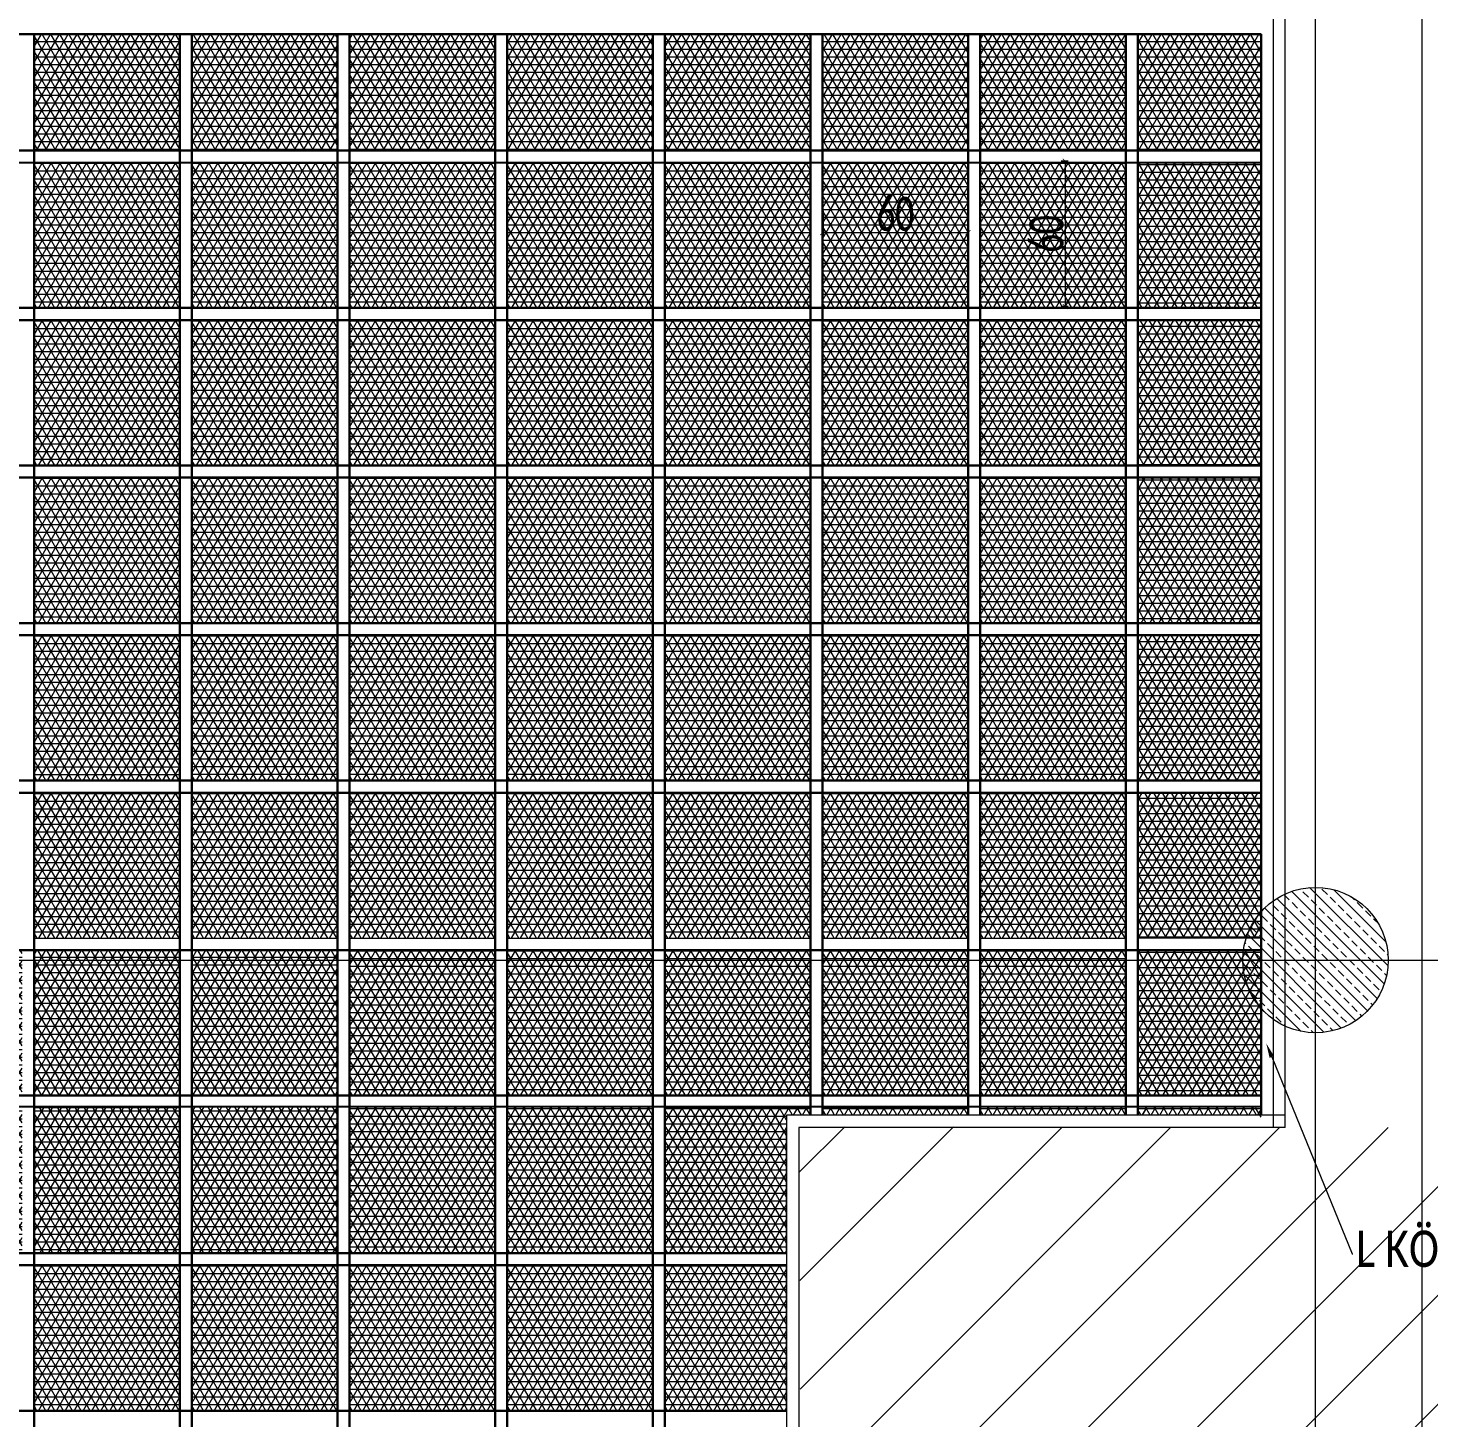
# Model space of a CAD drawing. Header units: millimetres. Extents: x -24 to 530668, y -246875 to -2983.
# Drawn here: x 266342 to 266920, y -110706 to -110132 of the extents above; entities that cross this region are included whole.
import ezdxf
from ezdxf import colors
from ezdxf.entities.mleader import LeaderData, LeaderLine
from ezdxf.enums import TextEntityAlignment as Align
from ezdxf.math import Vec2, Vec3

# ---------------------------------------------------------------- set-up
doc = ezdxf.new("R2010")
doc.units = ezdxf.units.MM
doc.header["$PDMODE"] = 2
doc.layers.get('0').update_dxf_attribs({"lineweight": 20})
for name, color, linetype, lineweight in [('KP', 167, 'Continuous', 30), ('t_tarama', 253, 'Continuous', 5), ('tarama', 137, 'Continuous', 15), ('ölçü', 251, 'Continuous', 5)]:
    doc.layers.add(name, color=color, linetype=linetype, lineweight=lineweight)
doc.layers.add('yazı', color=11, linetype='Continuous')
doc.styles.add('text2', font='calibri.ttf', dxfattribs={"width": 0.8})
doc.styles.add('txt_tur_1', font='arial.ttf', dxfattribs={"height": 1.5})
doc.styles.add('Ölçü50', font='calibri.ttf', dxfattribs={"width": 0.7})
doc.dimstyles.new('olcu10', dxfattribs={"dimtxt": 14, "dimasz": 2, "dimexe": 1.25, "dimexo": 0.625, "dimgap": 0.5, "dimtad": 1, "dimdec": 1, "dimrnd": 0.5, "dimzin": 9, "dimtxsty": 'Ölçü50', "dimblk": 'ARCHTICK', "dimcen": 2, "dimclrd": 256, "dimclre": 256, "dimclrt": 6, "dimazin": 2, "dimtfac": 1, "dimtdec": 1, "dimtix": 1, "dimtmove": 0, "dimatfit": 3, "dimldrblk": 'ARCHTICK', "dimfxl": 1, "dimlwd": -1, "dimarcsym": 0})

# ---------------------------------------------------------------- blocks, each defined once
blk = doc.blocks.new('SKDF')
at = {"layer": 't_tarama'}
h = blk.add_hatch(dxfattribs=at)
h.set_pattern_fill('ANSI33', color=256, angle=90, style=0)
h.set_pattern_definition([(135, (232299.4867, -125028.596), (-4.490128, -4.490128), []), (135, (232299.4867, -125024.106), (-4.490128, -4.490128), [3.175, -1.5875])])
edge = h.paths.add_edge_path()
edge.add_arc((261444.49, -110703.6), 30, 0, 360)
h = blk.add_hatch(dxfattribs=at)
h.set_pattern_fill('ANSI31', color=256, scale=10)
h.set_pattern_definition([(45, (232299.487, -125028.596), (-22.45064, 22.45064), [])])
h.paths.add_polyline_path([(259409.83, -111696.1), (259838.19, -111696.1), (259838.19, -112291.37), (261174.59, -112289.57), (261174.59, -111613.94), (261028.19, -111613.64), (261028.19, -111534.06), (261044.71, -111534.06), (261042.41, -111336.55), (261233.72, -111334.06), (261231.4, -110772.36), (261585.94, -110772.81), (261585.94, -110972.58), (261460.23, -110972.58), (261460.23, -111846.06), (261460.23, -112479.82), (259409.83, -112479.82)])
h = blk.add_hatch(dxfattribs=at)
h.set_pattern_fill('ANSI31', color=256, scale=10)
h.set_pattern_definition([(45, (232299.487, -125028.596), (-22.45064, 22.45064), [])])
h.paths.add_polyline_path([(259409.83, -111696.1), (259838.19, -111696.1), (259838.19, -112291.37), (261174.59, -112289.57), (261174.59, -111613.94), (261028.19, -111613.64), (261028.19, -111534.06), (261044.71, -111534.06), (261042.41, -111336.55), (261233.72, -111334.06), (261231.4, -110772.36), (261585.94, -110772.81), (261585.94, -110972.58), (261460.23, -110972.58), (261460.23, -111846.06), (261460.23, -112479.82), (259409.83, -112479.82)])
for p, q in [((261444.49, -112528.6, -17966.19), (261444.49, -109266.33, -17966.19)), ((261427.02, -110314.53), (261427.02, -110772.61)), ((258928.09, -110703.6, -17966.19), (262195.89, -110703.6, -17966.19))]:
    blk.add_line(p, q, dxfattribs=at)
at = {"layer": 't_tarama', "elevation": -17966.83}
blk.add_lwpolyline([(261488.44, -112508.05), (261488.44, -109865.44)], dxfattribs=at)
at = {"layer": 't_tarama'}
for points in [[(261432.02, -110772.61), (261432.02, -110314.53)], [(261432.02, -110767.61), (261226.24, -110767.61), (261226.24, -111324.66)], [(261432.02, -110772.61), (261231.24, -110772.61), (261231.24, -111329.66)]]:
    blk.add_lwpolyline(points, dxfattribs=at)
blk.add_circle((261444.49, -110703.6), 30, dxfattribs=at)
at = {"layer": 't_tarama', "style": 'txt_tur_1'}
for tag, p in [('19S', (258900.86, -109894.01, -17966.19)), ('20T', (258887.48, -110719.01, -17966.19)), ('21U', (258887.48, -111705.01, -17966.19)), ('22V', (258887.48, -112544.01, -17966.19))]:
    blk.add_attdef(tag, text='', height=30, dxfattribs=at).set_placement(p, align=Align.CENTER)
blk = doc.blocks.new('_ArchTick')
at = {"color": 0, "linetype": 'ByBlock', "const_width": 0.15}
blk.add_lwpolyline([(-0.5, -0.5), (0.5, 0.5)], dxfattribs=at)
blk = doc.blocks.new('*D726')
at = {"layer": 'DEFPOINTS', "color": 0, "transparency": 16777216}
for p in [(266669.73, -110206.93, -0.4), (266729.73, -110208.56, -0.4), (266729.73, -110216.49)]:
    blk.add_point(p, dxfattribs=at)
at = {"layer": 'ölçü', "lineweight": -2, "transparency": 16777216}
for p, q in [((266669.73, -110207.55), (266669.73, -110217.74)), ((266729.73, -110209.18), (266729.73, -110217.74))]:
    blk.add_line(p, q, dxfattribs=at)
at = {"layer": 'ölçü', "transparency": 16777216}
blk.add_line((266669.73, -110216.49), (266729.73, -110216.49), dxfattribs=at)
at = {"layer": 'ölçü', "transparency": 16777216, "xscale": 2, "yscale": 2, "zscale": 2, "rotation": 180}
blk.add_blockref('_ArchTick', (266669.73, -110216.49), dxfattribs=at)
at = {"layer": 'ölçü', "transparency": 16777216, "xscale": 2, "yscale": 2, "zscale": 2}
blk.add_blockref('_ArchTick', (266729.73, -110216.49), dxfattribs=at)
at = {"layer": 'ölçü', "color": 6, "transparency": 16777216, "insert": (266699.73, -110208.82), "char_height": 14, "attachment_point": 5, "style": 'Ölçü50'}
blk.add_mtext('60', dxfattribs=at)
blk = doc.blocks.new('*D727')
at = {"layer": 'DEFPOINTS', "color": 0, "transparency": 16777216}
for p in [(266767.54, -110187.02), (266767.54, -110247.02), (266769.8, -110247.02)]:
    blk.add_point(p, dxfattribs=at)
at = {"layer": 'ölçü', "lineweight": -2, "transparency": 16777216}
for p, q in [((266768.16, -110187.02), (266771.05, -110187.02)), ((266768.16, -110247.02), (266771.05, -110247.02))]:
    blk.add_line(p, q, dxfattribs=at)
at = {"layer": 'ölçü', "transparency": 16777216}
blk.add_line((266769.8, -110187.02), (266769.8, -110247.02), dxfattribs=at)
at = {"layer": 'ölçü', "transparency": 16777216, "xscale": 2, "yscale": 2, "zscale": 2}
for p, rotation in [((266769.8, -110187.02), 90), ((266769.8, -110247.02), 270)]:
    blk.add_blockref('_ArchTick', p, dxfattribs=dict(at, rotation=rotation))
at = {"layer": 'ölçü', "color": 6, "transparency": 16777216, "insert": (266762.13, -110217.02), "char_height": 14, "attachment_point": 5, "rotation": 90, "style": 'Ölçü50'}
blk.add_mtext('60', dxfattribs=at)
blk = doc.blocks.new('TAVANN')
at = {"layer": 'tarama'}
h = blk.add_hatch(dxfattribs=at)
h.set_pattern_fill('NET3', color=256)
h.paths.add_polyline_path([(266459.48, -110391.02), (266399.43, -110391.02), (266399.43, -110343.02), (266459.48, -110343.02)])
h.paths.add_polyline_path([(266589.6, -110391.02), (266529.54, -110391.02), (266529.54, -110343.02), (266589.6, -110343.02)])
h.paths.add_polyline_path([(266654.65, -110391.02), (266594.6, -110391.02), (266594.6, -110343.02), (266654.65, -110343.02)])
h.paths.add_polyline_path([(266784.77, -110391.02), (266724.71, -110391.02), (266724.71, -110343.02), (266784.77, -110343.02)])
h.paths.add_polyline_path([(266524.54, -110391.02), (266464.48, -110391.02), (266464.48, -110343.02), (266524.54, -110343.02)])
h = blk.add_hatch(dxfattribs=at)
h.set_pattern_fill('NET3', color=256)
h.paths.add_polyline_path([(266719.71, -110391.02), (266659.65, -110391.02), (266659.65, -110343.02), (266719.71, -110343.02)])
h = blk.add_hatch(dxfattribs=at)
h.set_pattern_fill('NET3', color=256)
h.paths.add_polyline_path([(266849.83, -110391.02), (266789.77, -110391.02), (266789.77, -110343.02), (266849.83, -110343.02)])
h = blk.add_hatch(dxfattribs=at)
h.set_pattern_fill('NET3', color=256)
h.paths.add_polyline_path([(266905.65, -110391.02), (266854.83, -110391.02), (266854.83, -110343.02), (266905.65, -110343.02)])
h = blk.add_hatch(dxfattribs=at)
h.set_pattern_fill('NET3', color=256)
h.set_pattern_definition([(0, (1495.9415, -390.0294), (0, 3.175), []), (60, (1495.9415, -390.0294), (-2.749630657, 1.5875), []), (120, (1495.9415, -390.0294), (-2.749630657, -1.5875), [])])
h.paths.add_polyline_path([(266459.37, -110456.05), (266399.37, -110456.05), (266399.37, -110396.05), (266459.37, -110396.05)])
h = blk.add_hatch(dxfattribs=at)
h.set_pattern_fill('NET3', color=256)
h.set_pattern_definition([(0, (1561.0557, -390.0227), (0, 3.175), []), (60, (1561.0557, -390.0227), (-2.749630657, 1.5875), []), (120, (1561.0557, -390.0227), (-2.749630657, -1.5875), [])])
h.paths.add_polyline_path([(266524.48, -110456.04), (266464.48, -110456.04), (266464.48, -110396.04), (266524.48, -110396.04)])
h = blk.add_hatch(dxfattribs=at)
h.set_pattern_fill('NET3', color=256)
h.set_pattern_definition([(0, (1626.0557, -390.0227), (0, 3.175), []), (60, (1626.0557, -390.0227), (-2.749630657, 1.5875), []), (120, (1626.0557, -390.0227), (-2.749630657, -1.5875), [])])
h.paths.add_polyline_path([(266589.48, -110456.04), (266529.48, -110456.04), (266529.48, -110396.04), (266589.48, -110396.04)])
h = blk.add_hatch(dxfattribs=at)
h.set_pattern_fill('NET3', color=256)
h.set_pattern_definition([(0, (1691.17, -390.016), (0, 3.175), []), (60, (1691.17, -390.016), (-2.749630657, 1.5875), []), (120, (1691.17, -390.016), (-2.749630657, -1.5875), [])])
h.paths.add_polyline_path([(266654.6, -110456.03), (266594.6, -110456.03), (266594.6, -110396.03), (266654.6, -110396.03)])
h = blk.add_hatch(dxfattribs=at)
h.set_pattern_fill('NET3', color=256)
h.set_pattern_definition([(0, (1756.17, -390.016), (0, 3.175), []), (60, (1756.17, -390.016), (-2.749630657, 1.5875), []), (120, (1756.17, -390.016), (-2.749630657, -1.5875), [])])
h.paths.add_polyline_path([(266719.6, -110456.03), (266659.6, -110456.03), (266659.6, -110396.03), (266719.6, -110396.03)])
h = blk.add_hatch(dxfattribs=at)
h.set_pattern_fill('NET3', color=256)
h.set_pattern_definition([(0, (1821.284, -390.016), (0, 3.175), []), (60, (1821.284, -390.016), (-2.749630657, 1.5875), []), (120, (1821.284, -390.016), (-2.749630657, -1.5875), [])])
h.paths.add_polyline_path([(266784.71, -110456.03), (266724.71, -110456.03), (266724.71, -110396.03), (266784.71, -110396.03)])
h = blk.add_hatch(dxfattribs=at)
h.set_pattern_fill('NET3', color=256)
h.set_pattern_definition([(0, (1886.284, -390.016), (0, 3.175), []), (60, (1886.284, -390.016), (-2.749630657, 1.5875), []), (120, (1886.284, -390.016), (-2.749630657, -1.5875), [])])
h.paths.add_polyline_path([(266849.71, -110456.03), (266789.71, -110456.03), (266789.71, -110396.03), (266849.71, -110396.03)])
h = blk.add_hatch(dxfattribs=at)
h.set_pattern_fill('NET3', color=256)
h.paths.add_polyline_path([(266905.65, -110456.02), (266854.83, -110456.02), (266854.83, -110396.02), (266905.65, -110396.02)])
h = blk.add_hatch(dxfattribs=at)
h.set_pattern_fill('NET3', color=256)
h.set_pattern_definition([(0, (1495.9415, -455), (0, 3.175), []), (60, (1495.9415, -455), (-2.749630657, 1.5875), []), (120, (1495.9415, -455), (-2.749630657, -1.5875), [])])
h.paths.add_polyline_path([(266459.37, -110521.02), (266399.37, -110521.02), (266399.37, -110461.02), (266459.37, -110461.02)])
h = blk.add_hatch(dxfattribs=at)
h.set_pattern_fill('NET3', color=256)
h.set_pattern_definition([(0, (1561.0557, -455), (0, 3.175), []), (60, (1561.0557, -455), (-2.749630657, 1.5875), []), (120, (1561.0557, -455), (-2.749630657, -1.5875), [])])
h.paths.add_polyline_path([(266524.48, -110521.02), (266464.48, -110521.02), (266464.48, -110461.02), (266524.48, -110461.02)])
h = blk.add_hatch(dxfattribs=at)
h.set_pattern_fill('NET3', color=256)
h.set_pattern_definition([(0, (1626.0557, -455), (0, 3.175), []), (60, (1626.0557, -455), (-2.749630657, 1.5875), []), (120, (1626.0557, -455), (-2.749630657, -1.5875), [])])
h.paths.add_polyline_path([(266589.48, -110521.02), (266529.48, -110521.02), (266529.48, -110461.02), (266589.48, -110461.02)])
h = blk.add_hatch(dxfattribs=at)
h.set_pattern_fill('NET3', color=256)
h.set_pattern_definition([(0, (1691.17, -455), (0, 3.175), []), (60, (1691.17, -455), (-2.749630657, 1.5875), []), (120, (1691.17, -455), (-2.749630657, -1.5875), [])])
h.paths.add_polyline_path([(266654.6, -110521.02), (266594.6, -110521.02), (266594.6, -110461.02), (266654.6, -110461.02)])
h = blk.add_hatch(dxfattribs=at)
h.set_pattern_fill('NET3', color=256)
h.set_pattern_definition([(0, (1756.17, -455), (0, 3.175), []), (60, (1756.17, -455), (-2.749630657, 1.5875), []), (120, (1756.17, -455), (-2.749630657, -1.5875), [])])
h.paths.add_polyline_path([(266719.6, -110521.02), (266659.6, -110521.02), (266659.6, -110461.02), (266719.6, -110461.02)])
h = blk.add_hatch(dxfattribs=at)
h.set_pattern_fill('NET3', color=256)
h.set_pattern_definition([(0, (1821.284, -455), (0, 3.175), []), (60, (1821.284, -455), (-2.749630657, 1.5875), []), (120, (1821.284, -455), (-2.749630657, -1.5875), [])])
h.paths.add_polyline_path([(266784.71, -110521.02), (266724.71, -110521.02), (266724.71, -110461.02), (266784.71, -110461.02)])
h = blk.add_hatch(dxfattribs=at)
h.set_pattern_fill('NET3', color=256)
h.set_pattern_definition([(0, (1886.284, -455), (0, 3.175), []), (60, (1886.284, -455), (-2.749630657, 1.5875), []), (120, (1886.284, -455), (-2.749630657, -1.5875), [])])
h.paths.add_polyline_path([(266849.71, -110521.02), (266789.71, -110521.02), (266789.71, -110461.02), (266849.71, -110461.02)])
h = blk.add_hatch(dxfattribs=at)
h.set_pattern_fill('NET3', color=256)
h.paths.add_polyline_path([(266905.65, -110651.02), (266854.83, -110651.02), (266854.83, -110591.02), (266905.65, -110591.02)])
h.paths.add_polyline_path([(266905.65, -110521.02), (266854.83, -110521.02), (266854.83, -110461.02), (266905.65, -110461.02)])
h = blk.add_hatch(dxfattribs=at)
h.set_pattern_fill('NET3', color=256)
h.set_pattern_definition([(0, (1495.9415, -520), (0, 3.175), []), (60, (1495.9415, -520), (-2.749630657, 1.5875), []), (120, (1495.9415, -520), (-2.749630657, -1.5875), [])])
h.paths.add_polyline_path([(266459.37, -110586.02), (266399.37, -110586.02), (266399.37, -110526.02), (266459.37, -110526.02)])
h = blk.add_hatch(dxfattribs=at)
h.set_pattern_fill('NET3', color=256)
h.set_pattern_definition([(0, (1561.0557, -520), (0, 3.175), []), (60, (1561.0557, -520), (-2.749630657, 1.5875), []), (120, (1561.0557, -520), (-2.749630657, -1.5875), [])])
h.paths.add_polyline_path([(266524.48, -110586.02), (266464.48, -110586.02), (266464.48, -110526.02), (266524.48, -110526.02)])
h = blk.add_hatch(dxfattribs=at)
h.set_pattern_fill('NET3', color=256)
h.set_pattern_definition([(0, (1626.0557, -520), (0, 3.175), []), (60, (1626.0557, -520), (-2.749630657, 1.5875), []), (120, (1626.0557, -520), (-2.749630657, -1.5875), [])])
h.paths.add_polyline_path([(266589.48, -110586.02), (266529.48, -110586.02), (266529.48, -110526.02), (266589.48, -110526.02)])
h = blk.add_hatch(dxfattribs=at)
h.set_pattern_fill('NET3', color=256)
h.set_pattern_definition([(0, (1691.17, -520), (0, 3.175), []), (60, (1691.17, -520), (-2.749630657, 1.5875), []), (120, (1691.17, -520), (-2.749630657, -1.5875), [])])
h.paths.add_polyline_path([(266654.6, -110586.02), (266594.6, -110586.02), (266594.6, -110526.02), (266654.6, -110526.02)])
h = blk.add_hatch(dxfattribs=at)
h.set_pattern_fill('NET3', color=256)
h.set_pattern_definition([(0, (1756.17, -520), (0, 3.175), []), (60, (1756.17, -520), (-2.749630657, 1.5875), []), (120, (1756.17, -520), (-2.749630657, -1.5875), [])])
h.paths.add_polyline_path([(266719.6, -110586.02), (266659.6, -110586.02), (266659.6, -110526.02), (266719.6, -110526.02)])
h = blk.add_hatch(dxfattribs=at)
h.set_pattern_fill('NET3', color=256)
h.set_pattern_definition([(0, (1821.284, -520), (0, 3.175), []), (60, (1821.284, -520), (-2.749630657, 1.5875), []), (120, (1821.284, -520), (-2.749630657, -1.5875), [])])
h.paths.add_polyline_path([(266784.71, -110586.02), (266724.71, -110586.02), (266724.71, -110526.02), (266784.71, -110526.02)])
h = blk.add_hatch(dxfattribs=at)
h.set_pattern_fill('NET3', color=256)
h.set_pattern_definition([(0, (1886.284, -520), (0, 3.175), []), (60, (1886.284, -520), (-2.749630657, 1.5875), []), (120, (1886.284, -520), (-2.749630657, -1.5875), [])])
h.paths.add_polyline_path([(266849.71, -110586.02), (266789.71, -110586.02), (266789.71, -110526.02), (266849.71, -110526.02)])
h = blk.add_hatch(dxfattribs=at)
h.set_pattern_fill('NET3', color=256)
h.paths.add_polyline_path([(266905.65, -110586.02), (266854.83, -110586.02), (266854.83, -110526.02), (266905.65, -110526.02)])
h = blk.add_hatch(dxfattribs=at)
h.set_pattern_fill('NET3', color=256)
h.set_pattern_definition([(0, (1495.9415, -585.0173), (0, 3.175), []), (60, (1495.9415, -585.0173), (-2.749630657, 1.5875), []), (120, (1495.9415, -585.0173), (-2.749630657, -1.5875), [])])
h.paths.add_polyline_path([(266459.37, -110651.04), (266399.37, -110651.04), (266399.37, -110591.04), (266459.37, -110591.04)])
h = blk.add_hatch(dxfattribs=at)
h.set_pattern_fill('NET3', color=256)
h.set_pattern_definition([(0, (1561.0557, -585), (0, 3.175), []), (60, (1561.0557, -585), (-2.749630657, 1.5875), []), (120, (1561.0557, -585), (-2.749630657, -1.5875), [])])
h.paths.add_polyline_path([(266524.48, -110651.02), (266464.48, -110651.02), (266464.48, -110591.02), (266524.48, -110591.02)])
h = blk.add_hatch(dxfattribs=at)
h.set_pattern_fill('NET3', color=256)
h.set_pattern_definition([(0, (1626.0557, -585), (0, 3.175), []), (60, (1626.0557, -585), (-2.749630657, 1.5875), []), (120, (1626.0557, -585), (-2.749630657, -1.5875), [])])
h.paths.add_polyline_path([(266589.48, -110651.02), (266529.48, -110651.02), (266529.48, -110591.02), (266589.48, -110591.02)])
h = blk.add_hatch(dxfattribs=at)
h.set_pattern_fill('NET3', color=256)
h.set_pattern_definition([(0, (1691.17, -585), (0, 3.175), []), (60, (1691.17, -585), (-2.749630657, 1.5875), []), (120, (1691.17, -585), (-2.749630657, -1.5875), [])])
h.paths.add_polyline_path([(266654.6, -110651.02), (266594.6, -110651.02), (266594.6, -110591.02), (266654.6, -110591.02)])
h = blk.add_hatch(dxfattribs=at)
h.set_pattern_fill('NET3', color=256)
h.set_pattern_definition([(0, (1756.17, -585), (0, 3.175), []), (60, (1756.17, -585), (-2.749630657, 1.5875), []), (120, (1756.17, -585), (-2.749630657, -1.5875), [])])
h.paths.add_polyline_path([(266719.6, -110651.02), (266659.6, -110651.02), (266659.6, -110591.02), (266719.6, -110591.02)])
h = blk.add_hatch(dxfattribs=at)
h.set_pattern_fill('NET3', color=256)
h.set_pattern_definition([(0, (1821.284, -585), (0, 3.175), []), (60, (1821.284, -585), (-2.749630657, 1.5875), []), (120, (1821.284, -585), (-2.749630657, -1.5875), [])])
h.paths.add_polyline_path([(266784.71, -110651.02), (266724.71, -110651.02), (266724.71, -110591.02), (266784.71, -110591.02)])
h = blk.add_hatch(dxfattribs=at)
h.set_pattern_fill('NET3', color=256)
h.set_pattern_definition([(0, (1886.284, -585), (0, 3.175), []), (60, (1886.284, -585), (-2.749630657, 1.5875), []), (120, (1886.284, -585), (-2.749630657, -1.5875), [])])
h.paths.add_polyline_path([(266849.71, -110651.02), (266789.71, -110651.02), (266789.71, -110591.02), (266849.71, -110591.02)])
h = blk.add_hatch(dxfattribs=at)
h.set_pattern_fill('NET3', color=256)
h.set_pattern_definition([(0, (1495.9986, -650), (0, 3.175), []), (60, (1495.9986, -650), (-2.749630657, 1.5875), []), (120, (1495.9986, -650), (-2.749630657, -1.5875), [])])
h.paths.add_polyline_path([(266459.43, -110716.02), (266399.43, -110716.02), (266399.43, -110656.02), (266459.43, -110656.02)])
h = blk.add_hatch(dxfattribs=at)
h.set_pattern_fill('NET3', color=256)
h.set_pattern_definition([(0, (1560.9986, -650), (0, 3.175), []), (60, (1560.9986, -650), (-2.749630657, 1.5875), []), (120, (1560.9986, -650), (-2.749630657, -1.5875), [])])
h.paths.add_polyline_path([(266524.43, -110716.02), (266464.43, -110716.02), (266464.43, -110656.02), (266524.43, -110656.02)])
h = blk.add_hatch(dxfattribs=at)
h.set_pattern_fill('NET3', color=256)
h.set_pattern_definition([(0, (1626.1128, -650), (0, 3.175), []), (60, (1626.1128, -650), (-2.749630657, 1.5875), []), (120, (1626.1128, -650), (-2.749630657, -1.5875), [])])
h.paths.add_polyline_path([(266589.54, -110716.02), (266529.54, -110716.02), (266529.54, -110656.02), (266589.54, -110656.02)])
h = blk.add_hatch(dxfattribs=at)
h.set_pattern_fill('NET3', color=256)
h.set_pattern_definition([(0, (1691.1128, -650), (0, 3.175), []), (60, (1691.1128, -650), (-2.749630657, 1.5875), []), (120, (1691.1128, -650), (-2.749630657, -1.5875), [])])
h.paths.add_polyline_path([(266654.54, -110716.02), (266594.54, -110716.02), (266594.54, -110656.02), (266654.54, -110656.02)])
h = blk.add_hatch(dxfattribs=at)
h.set_pattern_fill('NET3', color=256)
h.set_pattern_definition([(0, (1756.227, -650), (0, 3.175), []), (60, (1756.227, -650), (-2.749630657, 1.5875), []), (120, (1756.227, -650), (-2.749630657, -1.5875), [])])
h.paths.add_polyline_path([(266719.65, -110716.02), (266659.65, -110716.02), (266659.65, -110656.02), (266719.65, -110656.02)])
h = blk.add_hatch(dxfattribs=at)
h.set_pattern_fill('NET3', color=256)
h.set_pattern_definition([(0, (1821.227, -650), (0, 3.175), []), (60, (1821.227, -650), (-2.749630657, 1.5875), []), (120, (1821.227, -650), (-2.749630657, -1.5875), [])])
h.paths.add_polyline_path([(266784.65, -110716.02), (266724.65, -110716.02), (266724.65, -110656.02), (266784.65, -110656.02)])
h = blk.add_hatch(dxfattribs=at)
h.set_pattern_fill('NET3', color=256)
h.set_pattern_definition([(0, (1886.3412, -650), (0, 3.175), []), (60, (1886.3412, -650), (-2.749630657, 1.5875), []), (120, (1886.3412, -650), (-2.749630657, -1.5875), [])])
h.paths.add_polyline_path([(266849.77, -110716.02), (266789.77, -110716.02), (266789.77, -110656.02), (266849.77, -110656.02)])
h = blk.add_hatch(dxfattribs=at)
h.set_pattern_fill('NET3', color=256)
h.paths.add_polyline_path([(266524.54, -110721.02), (266464.54, -110721.02), (266464.54, -110781.02), (266524.54, -110781.02)])
h.paths.add_polyline_path([(266459.48, -110721.02), (266399.48, -110721.02), (266399.48, -110781.02), (266459.48, -110781.02)])
h.paths.add_polyline_path([(266394.43, -110721.02), (266334.43, -110721.02), (266334.43, -110781.02), (266394.43, -110781.02)])
h.paths.add_polyline_path([(266394.43, -110786.02), (266334.43, -110786.02), (266334.43, -110846.02), (266394.43, -110846.02)])
h.paths.add_polyline_path([(266459.48, -110786.02), (266399.48, -110786.02), (266399.48, -110846.02), (266459.48, -110846.02)])
h.paths.add_polyline_path([(266524.54, -110785.61), (266464.54, -110785.61), (266464.54, -110846.02), (266524.54, -110846.02)])
h = blk.add_hatch(dxfattribs=at)
h.set_pattern_fill('NET3', color=256)
h.set_pattern_definition([(0, (1626.17, -715), (0, 3.175), []), (60, (1626.17, -715), (-2.749630657, 1.5875), []), (120, (1626.17, -715), (-2.749630657, -1.5875), [])])
h.paths.add_polyline_path([(266589.6, -110781.02), (266529.6, -110781.02), (266529.6, -110721.02), (266589.6, -110721.02)])
h = blk.add_hatch(dxfattribs=at)
h.set_pattern_fill('NET3', color=256)
h.set_pattern_definition([(0, (1691.17, -715), (0, 3.175), []), (60, (1691.17, -715), (-2.749630657, 1.5875), []), (120, (1691.17, -715), (-2.749630657, -1.5875), [])])
h.paths.add_polyline_path([(266654.6, -110781.02), (266594.6, -110781.02), (266594.6, -110721.02), (266654.6, -110721.02)])
h = blk.add_hatch(dxfattribs=at)
h.set_pattern_fill('NET3', color=256)
h.set_pattern_definition([(0, (1756.284, -715), (0, 3.175), []), (60, (1756.284, -715), (-2.749630657, 1.5875), []), (120, (1756.284, -715), (-2.749630657, -1.5875), [])])
h.paths.add_polyline_path([(266719.71, -110781.02), (266659.71, -110781.02), (266659.71, -110721.02), (266719.71, -110721.02)])
h = blk.add_hatch(dxfattribs=at)
h.set_pattern_fill('NET3', color=256)
h.set_pattern_definition([(0, (1821.284, -715), (0, 3.175), []), (60, (1821.284, -715), (-2.749630657, 1.5875), []), (120, (1821.284, -715), (-2.749630657, -1.5875), [])])
h.paths.add_polyline_path([(266784.71, -110781.02), (266724.71, -110781.02), (266724.71, -110721.02), (266784.71, -110721.02)])
h = blk.add_hatch(dxfattribs=at)
h.set_pattern_fill('NET3', color=256)
h.set_pattern_definition([(0, (1886.3983, -715), (0, 3.175), []), (60, (1886.3983, -715), (-2.749630657, 1.5875), []), (120, (1886.3983, -715), (-2.749630657, -1.5875), [])])
h.paths.add_polyline_path([(266849.83, -110781.02), (266789.83, -110781.02), (266789.83, -110721.02), (266849.83, -110721.02)])
h = blk.add_hatch(dxfattribs=at)
h.set_pattern_fill('NET3', color=256)
h.set_pattern_definition([(0, (1626.1128, -780), (0, 3.175), []), (60, (1626.1128, -780), (-2.749630657, 1.5875), []), (120, (1626.1128, -780), (-2.749630657, -1.5875), [])])
h.paths.add_polyline_path([(266589.54, -110846.02), (266529.54, -110846.02), (266529.6, -110785.6), (266589.6, -110785.6)])
h = blk.add_hatch(dxfattribs=at)
h.set_pattern_fill('NET3', color=256)
h.set_pattern_definition([(0, (1691.1128, -780), (0, 3.175), []), (60, (1691.1128, -780), (-2.749630657, 1.5875), []), (120, (1691.1128, -780), (-2.749630657, -1.5875), [])])
h.paths.add_polyline_path([(266654.54, -110846.02), (266594.54, -110846.02), (266594.6, -110785.58), (266654.6, -110785.58)])
h = blk.add_hatch(dxfattribs=at)
h.set_pattern_fill('NET3', color=256)
h.set_pattern_definition([(0, (1756.284, -780), (0, 3.175), []), (60, (1756.284, -780), (-2.749630657, 1.5875), []), (120, (1756.284, -780), (-2.749630657, -1.5875), [])])
h.paths.add_polyline_path([(266709.88, -110846.02), (266659.71, -110846.02), (266659.71, -110785.57), (266709.88, -110785.57), (266719.71, -110786.02), (266719.71, -110789.1), (266709.88, -110789.1)])
h = blk.add_hatch(dxfattribs=at)
h.set_pattern_fill('NET3', color=256)
h.set_pattern_definition([(0, (1821.284, -780), (0, 3.175), []), (60, (1821.284, -780), (-2.749630657, 1.5875), []), (120, (1821.284, -780), (-2.749630657, -1.5875), [])])
h.paths.add_polyline_path([(266784.71, -110789.1), (266724.71, -110789.1), (266724.71, -110785.56), (266784.71, -110785.56)])
h = blk.add_hatch(dxfattribs=at)
h.set_pattern_fill('NET3', color=256)
h.set_pattern_definition([(0, (1886.284, -780.032), (0, 3.175), []), (60, (1886.284, -780.032), (-2.749630657, 1.5875), []), (120, (1886.284, -780.032), (-2.749630657, -1.5875), [])])
h.paths.add_polyline_path([(266849.71, -110789.13), (266789.71, -110789.13), (266789.8, -110785.54), (266849.8, -110785.54)])
h = blk.add_hatch(dxfattribs=at)
h.set_pattern_fill('NET3', color=256)
h.set_pattern_definition([(0, (1951.4082, -780), (0, 3.175), []), (60, (1951.4082, -780), (-2.749630657, 1.5875), []), (120, (1951.4082, -780), (-2.749630657, -1.5875), [])])
h.paths.add_polyline_path([(266905.65, -110789.1), (266854.84, -110789.1), (266854.84, -110785.53), (266905.65, -110785.53)])
h = blk.add_hatch(dxfattribs=at)
h.set_pattern_fill('NET3', color=256)
h.set_pattern_definition([(0, (1495.9415, -845), (0, 3.175), []), (60, (1495.9415, -845), (-2.749630657, 1.5875), []), (120, (1495.9415, -845), (-2.749630657, -1.5875), [])])
h.paths.add_polyline_path([(266459.37, -110911.02), (266399.37, -110911.02), (266399.37, -110851.02), (266459.37, -110851.02)])
h = blk.add_hatch(dxfattribs=at)
h.set_pattern_fill('NET3', color=256)
h.set_pattern_definition([(0, (1561.0557, -845), (0, 3.175), []), (60, (1561.0557, -845), (-2.749630657, 1.5875), []), (120, (1561.0557, -845), (-2.749630657, -1.5875), [])])
h.paths.add_polyline_path([(266524.48, -110911.02), (266464.48, -110911.02), (266464.48, -110851.02), (266524.48, -110851.02)])
h = blk.add_hatch(dxfattribs=at)
h.set_pattern_fill('NET3', color=256)
h.set_pattern_definition([(0, (1626.0557, -845), (0, 3.175), []), (60, (1626.0557, -845), (-2.749630657, 1.5875), []), (120, (1626.0557, -845), (-2.749630657, -1.5875), [])])
h.paths.add_polyline_path([(266589.48, -110911.02), (266529.48, -110911.02), (266529.48, -110851.02), (266589.48, -110851.02)])
h = blk.add_hatch(dxfattribs=at)
h.set_pattern_fill('NET3', color=256)
h.set_pattern_definition([(0, (1691.17, -845), (0, 3.175), []), (60, (1691.17, -845), (-2.749630657, 1.5875), []), (120, (1691.17, -845), (-2.749630657, -1.5875), [])])
h.paths.add_polyline_path([(266654.6, -110911.02), (266594.6, -110911.02), (266594.6, -110851.02), (266654.6, -110851.02)])
h = blk.add_hatch(dxfattribs=at)
h.set_pattern_fill('NET3', color=256)
h.set_pattern_definition([(0, (1756.17, -845), (0, 3.175), []), (60, (1756.17, -845), (-2.749630657, 1.5875), []), (120, (1756.17, -845), (-2.749630657, -1.5875), [])])
h.paths.add_polyline_path([(266709.88, -110911.02), (266659.6, -110911.02), (266659.6, -110851.02), (266709.88, -110851.02)])
at = {"layer": 'KP', "color": 108}
for p, q in [((266905.65, -110343.02), (266363.62, -110343.02)), ((266905.65, -110789.1), (266905.65, -110343.02, 0)), ((266704.88, -110781.02, 0), (266905.65, -110781.02, 0))]:
    blk.add_line(p, q, dxfattribs=at)
at = {"layer": 'KP', "color": 108, "elevation": 0}
for points in [[(266399.43, -110343.02), (266399.42, -111550.55)], [(266399.43, -110343.02), (266399.43, -111431.02)], [(266399.43, -110343.02), (266399.43, -111431.02)], [(266399.43, -110343.02), (266399.43, -111431.02)], [(266399.43, -110343.02), (266399.43, -111431.02)], [(266399.43, -110343.02), (266399.43, -111431.02)], [(266459.48, -110343.02), (266459.48, -111431.02)], [(266459.48, -110343.02), (266459.48, -111431.02)], [(266459.48, -110343.02), (266459.48, -111431.02)], [(266459.48, -110343.02), (266459.48, -111431.02)], [(266459.48, -110343.02), (266459.48, -111431.02)], [(266459.48, -110343.02), (266459.48, -111431.02)], [(266459.48, -110343.02), (266459.48, -111431.02)], [(266459.48, -110343.02), (266459.48, -111550.55)], [(266464.48, -110343.02), (266464.48, -111431.02)], [(266464.48, -110343.02), (266464.48, -111431.02)], [(266464.48, -110343.02), (266464.48, -111431.02)], [(266464.48, -110343.02), (266464.48, -111431.02)], [(266464.48, -110343.02), (266464.48, -111431.02)], [(266464.48, -110343.02), (266464.48, -111431.02)], [(266464.48, -110343.02), (266464.48, -111431.02)], [(266464.48, -110343.02), (266464.48, -111550.55)], [(266524.54, -110343.02), (266524.54, -111306.02)], [(266524.54, -110343.02), (266524.54, -111306.02)], [(266524.54, -110343.02), (266524.54, -111306.02)], [(266524.54, -110343.02), (266524.54, -111306.02)], [(266524.54, -110343.02), (266524.54, -111306.02)], [(266524.54, -110343.02), (266524.54, -111306.02)], [(266524.54, -110343.02), (266524.54, -111346.15)], [(266529.54, -110343.02), (266529.54, -111306.02)], [(266529.54, -110343.02), (266529.54, -111306.02)], [(266529.54, -110343.02), (266529.54, -111306.02)], [(266529.54, -110343.02), (266529.54, -111306.02)], [(266529.54, -110343.02), (266529.54, -111306.02)], [(266529.54, -110343.02), (266529.54, -111306.02)], [(266529.54, -110343.02), (266529.54, -111346.15)], [(266589.6, -110343.02), (266589.6, -111261.02)], [(266589.6, -110343.02), (266589.6, -111261.02)], [(266589.6, -110343.02), (266589.6, -111261.02)], [(266589.6, -110343.02), (266589.6, -111261.02)], [(266589.6, -110343.02), (266589.6, -111261.02)], [(266589.6, -110343.02), (266589.6, -111261.02)], [(266589.6, -110343.02), (266589.6, -111346.15)], [(266594.6, -110343.02), (266594.6, -111261.02)], [(266594.6, -110343.02), (266594.6, -111261.02)], [(266594.6, -110343.02), (266594.6, -111261.02)], [(266594.6, -110343.02), (266594.6, -111261.02)], [(266594.6, -110343.02), (266594.6, -111261.02)], [(266594.6, -110343.02), (266594.6, -111346.15)], [(266654.65, -110343.02), (266654.65, -111261.02)], [(266654.65, -110343.02), (266654.65, -111261.02)], [(266654.65, -110343.02), (266654.65, -111261.02)], [(266654.65, -110343.02), (266654.65, -111261.02)], [(266654.65, -110343.02), (266654.65, -111261.02)], [(266654.65, -110343.02), (266654.65, -111261.02)], [(266654.65, -110343.02), (266654.65, -111346.15)], [(266659.65, -110343.02), (266659.65, -111261.02)], [(266659.65, -110343.02), (266659.65, -111261.02)], [(266659.65, -110343.02), (266659.65, -111261.02)], [(266659.65, -110343.02), (266659.65, -111261.02)], [(266659.65, -110343.02), (266659.65, -111261.02)], [(266659.65, -110343.02), (266659.65, -111261.02)], [(266659.65, -110343.02), (266659.65, -111346.15)], [(266719.71, -110343.02), (266719.71, -110789.1)], [(266719.71, -110343.02), (266719.71, -110789.1)], [(266719.71, -110343.02), (266719.71, -110789.1)], [(266719.71, -110343.02), (266719.71, -110789.1)], [(266719.71, -110343.02), (266719.71, -110789.1)], [(266719.71, -110343.02), (266719.71, -110789.1)], [(266719.71, -110343.02), (266719.71, -110789.1)], [(266724.71, -110343.02), (266724.71, -110789.1)], [(266724.71, -110343.02), (266724.71, -110789.1)], [(266724.71, -110343.02), (266724.71, -110789.1)], [(266724.71, -110343.02), (266724.71, -110789.1)], [(266724.71, -110343.02), (266724.71, -110789.1)], [(266724.71, -110343.02), (266724.71, -110789.1)], [(266724.71, -110343.02), (266724.71, -110789.1)], [(266784.77, -110343.02), (266784.77, -110789.1)], [(266784.77, -110343.02), (266784.77, -110789.1)], [(266784.77, -110343.02), (266784.77, -110789.1)], [(266784.77, -110343.02), (266784.77, -110789.1)], [(266784.77, -110343.02), (266784.77, -110789.1)], [(266784.77, -110343.02), (266784.77, -110789.1)], [(266784.77, -110343.02), (266784.77, -110789.1)], [(266789.77, -110343.02), (266789.77, -110789.1)], [(266789.77, -110343.02), (266789.77, -110789.1)], [(266789.77, -110343.02), (266789.77, -110789.1)], [(266789.77, -110343.02), (266789.77, -110789.1)], [(266789.77, -110343.02), (266789.77, -110789.1)], [(266789.77, -110343.02), (266789.77, -110789.1)], [(266789.77, -110343.02), (266789.77, -110789.1)], [(266849.83, -110343.02), (266849.83, -110789.1)], [(266849.83, -110343.02), (266849.83, -110789.1)], [(266854.83, -110343.02), (266854.83, -110789.1)], [(266854.83, -110343.02), (266854.83, -110789.1)], [(265135.62, -110785.9), (266905.65, -110785.52)]]:
    blk.add_lwpolyline(points, dxfattribs=at)
at = {"layer": 'KP', "color": 108}
for points in [[(264845.29, -110391.02), (266905.65, -110391.02)], [(264845.29, -110391.02), (266905.65, -110391.02)], [(264839.66, -110396.12), (266905.65, -110396.02)], [(264840.83, -110456.02), (266905.65, -110456.02)], [(264846.78, -110461.02), (266905.65, -110461.02)], [(264848.06, -110521.02), (266905.65, -110521.02)], [(264848.06, -110521.02), (266905.65, -110521.02)], [(264848.16, -110526.02), (266905.65, -110526.02)], [(264844.44, -110586.02), (266905.65, -110586.02)], [(264844.54, -110591.02), (266905.65, -110591.02)], [(264850.82, -110651.02), (266905.65, -110651.02)], [(264850.82, -110651.02), (266905.65, -110651.02)], [(264850.93, -110656.02), (266905.65, -110656.02)], [(265135.62, -110721.02), (266905.65, -110721.02)], [(265135.62, -110781.02), (266905.65, -110781.02)], [(265135.62, -110781.02), (266905.65, -110781.02)], [(265135.62, -110846.02), (266709.88, -110846.02)], [(265135.62, -110851.02), (266709.88, -110851.02)], [(265135.62, -110911.02), (266709.88, -110911.02)], [(265135.62, -110911.02), (266709.88, -110911.02)]]:
    blk.add_lwpolyline(points, dxfattribs=at)
at = {"layer": 'tarama'}
for p, q in [((266854.83, -110659.13), (266856.62, -110656.02)), ((266854.83, -110665.48), (266860.29, -110656.02)), ((266854.83, -110671.83), (266863.96, -110656.02)), ((266854.83, -110678.18), (266867.62, -110656.02)), ((266854.83, -110684.53), (266871.29, -110656.02)), ((266854.83, -110690.88), (266874.96, -110656.02)), ((266854.83, -110697.23), (266878.62, -110656.02)), ((266854.83, -110703.58), (266882.29, -110656.02)), ((266854.83, -110709.93), (266885.95, -110656.02)), ((266854.98, -110716.02), (266889.62, -110656.02)), ((266892.33, -110716.02), (266857.68, -110656.02)), ((266858.65, -110716.02), (266893.29, -110656.02)), ((266895.99, -110716.02), (266861.35, -110656.02)), ((266862.31, -110716.02), (266896.95, -110656.02)), ((266899.66, -110716.02), (266865.02, -110656.02)), ((266865.98, -110716.02), (266900.62, -110656.02)), ((266903.32, -110716.02), (266868.68, -110656.02)), ((266869.64, -110716.02), (266904.28, -110656.02)), ((266905.65, -110713.7), (266872.35, -110656.02)), ((266905.65, -110707.35), (266876.02, -110656.02)), ((266905.65, -110701), (266879.68, -110656.02)), ((266905.65, -110694.65), (266883.35, -110656.02)), ((266905.65, -110688.3), (266887.01, -110656.02)), ((266905.65, -110681.95), (266890.68, -110656.02)), ((266905.65, -110675.6), (266894.35, -110656.02)), ((266905.65, -110669.25), (266898.01, -110656.02)), ((266905.65, -110662.9), (266901.68, -110656.02)), ((266905.65, -110656.55), (266905.34, -110656.02)), ((266888.66, -110716.02), (266854.83, -110657.42)), ((266854.83, -110658.27), (266905.65, -110658.27)), ((266854.83, -110661.45), (266905.65, -110661.45)), ((266873.31, -110716.02), (266905.65, -110660)), ((266884.99, -110716.02), (266854.83, -110663.77)), ((266854.83, -110664.62), (266905.65, -110664.62)), ((266854.83, -110667.8), (266905.65, -110667.8)), ((266876.98, -110716.02), (266905.65, -110666.35)), ((266881.33, -110716.02), (266854.83, -110670.12)), ((266854.83, -110670.98), (266905.65, -110670.98)), ((266854.83, -110674.15), (266905.65, -110674.15)), ((266880.64, -110716.02), (266905.65, -110672.7)), ((266877.66, -110716.02), (266854.83, -110676.47)), ((266854.83, -110677.32), (266905.65, -110677.32)), ((266884.31, -110716.02), (266905.65, -110679.05)), ((266854.83, -110680.5), (266905.65, -110680.5)), ((266873.99, -110716.02), (266854.83, -110682.82)), ((266854.83, -110683.68), (266905.65, -110683.68)), ((266887.97, -110716.02), (266905.65, -110685.4)), ((266854.83, -110686.85), (266905.65, -110686.85)), ((266870.33, -110716.02), (266854.83, -110689.17)), ((266854.83, -110690.02), (266905.65, -110690.02)), ((266891.64, -110716.02), (266905.65, -110691.75)), ((266854.83, -110693.2), (266905.65, -110693.2)), ((266866.66, -110716.02), (266854.83, -110695.52)), ((266854.83, -110696.38), (266905.65, -110696.38)), ((266854.83, -110699.55), (266905.65, -110699.55)), ((266863, -110716.02), (266854.83, -110701.87)), ((266854.83, -110702.73), (266905.65, -110702.73)), ((266895.31, -110716.02), (266905.65, -110698.1)), ((266854.83, -110705.9), (266905.65, -110705.9)), ((266859.33, -110716.02), (266854.83, -110708.22)), ((266854.83, -110709.07), (266905.65, -110709.07)), ((266898.97, -110716.02), (266905.65, -110704.45)), ((266854.83, -110712.25), (266905.65, -110712.25)), ((266855.66, -110716.02), (266854.83, -110714.57)), ((266902.64, -110716.02), (266905.65, -110710.8)), ((266854.83, -110715.43), (266905.65, -110715.43)), ((266854.83, -110722.63), (266855.76, -110721.02)), ((266854.83, -110728.98), (266859.42, -110721.02)), ((266854.83, -110735.33), (266863.09, -110721.02)), ((266854.83, -110741.68), (266866.76, -110721.02)), ((266854.83, -110748.03), (266870.42, -110721.02)), ((266854.83, -110754.38), (266874.09, -110721.02)), ((266854.83, -110760.73), (266877.76, -110721.02)), ((266854.83, -110767.08), (266881.42, -110721.02)), ((266854.83, -110773.43), (266885.09, -110721.02)), ((266854.83, -110779.78), (266888.75, -110721.02)), ((266854.83, -110721.77), (266905.65, -110721.77)), ((266854.83, -110724.95), (266905.65, -110724.95)), ((266889.53, -110781.02), (266854.88, -110721.02)), ((266857.78, -110781.02), (266892.42, -110721.02)), ((266893.19, -110781.02), (266858.55, -110721.02)), ((266861.45, -110781.02), (266896.09, -110721.02)), ((266896.86, -110781.02), (266862.22, -110721.02)), ((266865.11, -110781.02), (266899.75, -110721.02)), ((266900.52, -110781.02), (266865.88, -110721.02)), ((266868.78, -110781.02), (266903.42, -110721.02)), ((266904.19, -110781.02), (266869.55, -110721.02)), ((266872.44, -110781.02), (266905.65, -110723.5)), ((266905.65, -110777.2), (266873.22, -110721.02)), ((266905.65, -110770.85), (266876.88, -110721.02)), ((266905.65, -110764.5), (266880.55, -110721.02)), ((266905.65, -110758.15), (266884.21, -110721.02)), ((266905.65, -110751.8), (266887.88, -110721.02)), ((266905.65, -110745.45), (266891.55, -110721.02)), ((266905.65, -110739.1), (266895.21, -110721.02)), ((266905.65, -110732.75), (266898.88, -110721.02)), ((266905.65, -110726.4), (266902.54, -110721.02)), ((266885.86, -110781.02), (266854.83, -110727.27)), ((266854.83, -110728.12), (266905.65, -110728.12)), ((266854.83, -110731.3), (266905.65, -110731.3)), ((266876.11, -110781.02), (266905.65, -110729.85)), ((266882.19, -110781.02), (266854.83, -110733.62)), ((266854.83, -110734.48), (266905.65, -110734.48)), ((266854.83, -110737.65), (266905.65, -110737.65)), ((266879.78, -110781.02), (266905.65, -110736.2)), ((266878.53, -110781.02), (266854.83, -110739.97)), ((266854.83, -110740.82), (266905.65, -110740.82)), ((266854.83, -110744), (266905.65, -110744)), ((266883.44, -110781.02), (266905.65, -110742.55)), ((266874.86, -110781.02), (266854.83, -110746.32)), ((266854.83, -110747.18), (266905.65, -110747.18)), ((266887.11, -110781.02), (266905.65, -110748.9)), ((266854.83, -110750.35), (266905.65, -110750.35)), ((266871.19, -110781.02), (266854.83, -110752.67)), ((266854.83, -110753.52), (266905.65, -110753.52)), ((266890.77, -110781.02), (266905.65, -110755.25)), ((266854.83, -110756.7), (266905.65, -110756.7)), ((266867.53, -110781.02), (266854.83, -110759.02)), ((266854.83, -110759.88), (266905.65, -110759.88)), ((266854.83, -110763.05), (266905.65, -110763.05)), ((266863.86, -110781.02), (266854.83, -110765.37)), ((266854.83, -110766.23), (266905.65, -110766.23)), ((266894.44, -110781.02), (266905.65, -110761.6)), ((266854.83, -110769.4), (266905.65, -110769.4)), ((266860.2, -110781.02), (266854.83, -110771.72)), ((266854.83, -110772.57), (266905.65, -110772.57)), ((266898.11, -110781.02), (266905.65, -110767.95)), ((266854.83, -110775.75), (266905.65, -110775.75)), ((266856.53, -110781.02), (266854.83, -110778.07)), ((266901.77, -110781.02), (266905.65, -110774.3)), ((266854.83, -110778.93), (266905.65, -110778.93)), ((266905.44, -110781.02), (266905.65, -110780.65)), ((266854.83, -110786.13), (266854.89, -110786.02)), ((266856.78, -110789.1), (266858.56, -110786.02)), ((266905.65, -110789.9), (266903.41, -110786.02))]:
    blk.add_line(p, q, dxfattribs=at)
at = {"layer": 'tarama', "elevation": 0}
for points in [[(266459.48, -110391.02), (266399.43, -110391.02), (266399.43, -110343.02), (266459.48, -110343.02)], [(266524.54, -110391.02), (266464.48, -110391.02), (266464.48, -110343.02), (266524.54, -110343.02)], [(266589.6, -110391.02), (266529.54, -110391.02), (266529.54, -110343.02), (266589.6, -110343.02)], [(266654.65, -110391.02), (266594.6, -110391.02), (266594.6, -110343.02), (266654.65, -110343.02)], [(266719.71, -110391.02), (266659.65, -110391.02), (266659.65, -110343.02), (266719.71, -110343.02)], [(266784.77, -110391.02), (266724.71, -110391.02), (266724.71, -110343.02), (266784.77, -110343.02)], [(266849.83, -110391.02), (266789.77, -110391.02), (266789.77, -110343.02), (266849.83, -110343.02)], [(266905.65, -110391.02), (266854.83, -110391.02), (266854.83, -110343.02), (266905.65, -110343.02)], [(266459.43, -110456.02), (266399.43, -110456.02), (266399.43, -110396.02), (266459.43, -110396.02)], [(266524.48, -110456.02), (266464.48, -110456.02), (266464.48, -110396.02), (266524.48, -110396.02)], [(266589.54, -110456.02), (266529.54, -110456.02), (266529.54, -110396.02), (266589.54, -110396.02)], [(266654.6, -110456.02), (266594.6, -110456.02), (266594.6, -110396.02), (266654.6, -110396.02)], [(266719.65, -110456.02), (266659.65, -110456.02), (266659.65, -110396.02), (266719.65, -110396.02)], [(266784.71, -110456.02), (266724.71, -110456.02), (266724.71, -110396.02), (266784.71, -110396.02)], [(266849.77, -110456.02), (266789.77, -110456.02), (266789.77, -110396.02), (266849.77, -110396.02)], [(266905.65, -110456.02), (266854.83, -110456.02), (266854.83, -110396.02), (266905.65, -110396.02)], [(266905.65, -110456.02), (266854.83, -110456.02), (266854.83, -110396.02), (266905.65, -110396.02)], [(266459.43, -110521.02), (266399.43, -110521.02), (266399.43, -110461.02), (266459.43, -110461.02)], [(266524.48, -110521.02), (266464.48, -110521.02), (266464.48, -110461.02), (266524.48, -110461.02)], [(266589.54, -110521.02), (266529.54, -110521.02), (266529.54, -110461.02), (266589.54, -110461.02)], [(266654.6, -110521.02), (266594.6, -110521.02), (266594.6, -110461.02), (266654.6, -110461.02)], [(266719.65, -110521.02), (266659.65, -110521.02), (266659.65, -110461.02), (266719.65, -110461.02)], [(266784.71, -110521.02), (266724.71, -110521.02), (266724.71, -110461.02), (266784.71, -110461.02)], [(266849.77, -110521.02), (266789.77, -110521.02), (266789.77, -110461.02), (266849.77, -110461.02)], [(266905.65, -110521.02), (266854.83, -110521.02), (266854.83, -110461.02), (266905.65, -110461.02)], [(266459.43, -110586.02), (266399.43, -110586.02), (266399.43, -110526.02), (266459.43, -110526.02)], [(266524.48, -110586.02), (266464.48, -110586.02), (266464.48, -110526.02), (266524.48, -110526.02)], [(266589.54, -110586.02), (266529.54, -110586.02), (266529.54, -110526.02), (266589.54, -110526.02)], [(266654.6, -110586.02), (266594.6, -110586.02), (266594.6, -110526.02), (266654.6, -110526.02)], [(266719.65, -110586.02), (266659.65, -110586.02), (266659.65, -110526.02), (266719.65, -110526.02)], [(266784.71, -110586.02), (266724.71, -110586.02), (266724.71, -110526.02), (266784.71, -110526.02)], [(266849.77, -110586.02), (266789.77, -110586.02), (266789.77, -110526.02), (266849.77, -110526.02)], [(266459.43, -110651.02), (266399.43, -110651.02), (266399.43, -110591.02), (266459.43, -110591.02)], [(266524.48, -110651.02), (266464.48, -110651.02), (266464.48, -110591.02), (266524.48, -110591.02)], [(266589.54, -110651.02), (266529.54, -110651.02), (266529.54, -110591.02), (266589.54, -110591.02)], [(266654.6, -110651.02), (266594.6, -110651.02), (266594.6, -110591.02), (266654.6, -110591.02)], [(266719.65, -110651.02), (266659.65, -110651.02), (266659.65, -110591.02), (266719.65, -110591.02)], [(266784.71, -110651.02), (266724.71, -110651.02), (266724.71, -110591.02), (266784.71, -110591.02)], [(266849.77, -110651.02), (266789.77, -110651.02), (266789.77, -110591.02), (266849.77, -110591.02)], [(266459.43, -110656.02), (266399.43, -110656.02), (266399.43, -110716.02), (266459.43, -110716.02)], [(266524.48, -110656.02), (266464.48, -110656.02), (266464.48, -110716.02), (266524.48, -110716.02)], [(266589.54, -110656.02), (266529.54, -110656.02), (266529.54, -110716.02), (266589.54, -110716.02)], [(266654.6, -110656.02), (266594.6, -110656.02), (266594.6, -110716.02), (266654.6, -110716.02)], [(266719.65, -110656.02), (266659.65, -110656.02), (266659.65, -110716.02), (266719.65, -110716.02)], [(266784.71, -110656.02), (266724.71, -110656.02), (266724.71, -110716.02), (266784.71, -110716.02)], [(266849.77, -110656.02), (266789.77, -110656.02), (266789.77, -110716.02), (266849.77, -110716.02)], [(266459.48, -110721.02), (266399.48, -110721.02), (266399.48, -110781.02), (266459.48, -110781.02)], [(266524.54, -110721.02), (266464.54, -110721.02), (266464.54, -110781.02), (266524.54, -110781.02)], [(266589.6, -110721.02), (266529.6, -110721.02), (266529.6, -110781.02), (266589.6, -110781.02)], [(266654.65, -110721.02), (266594.65, -110721.02), (266594.65, -110781.02), (266654.65, -110781.02)], [(266719.71, -110721.02), (266659.71, -110721.02), (266659.71, -110781.02), (266719.71, -110781.02)], [(266784.77, -110721.02), (266724.77, -110721.02), (266724.77, -110781.02), (266784.77, -110781.02)], [(266849.83, -110721.02), (266789.83, -110721.02), (266789.83, -110781.02), (266849.83, -110781.02)], [(266459.48, -110786.02), (266399.48, -110786.02), (266399.48, -110846.02), (266459.48, -110846.02)], [(266524.54, -110785.61), (266464.54, -110785.61), (266464.54, -110846.02), (266524.54, -110846.02)], [(266589.6, -110785.6), (266529.6, -110785.6), (266529.6, -110846.02), (266589.6, -110846.02)], [(266654.6, -110785.58), (266594.6, -110785.58), (266594.65, -110846.02), (266654.65, -110846.02)], [(266459.43, -110851.02), (266399.43, -110851.02), (266399.43, -110911.02), (266459.43, -110911.02)], [(266524.48, -110851.02), (266464.48, -110851.02), (266464.48, -110911.02), (266524.48, -110911.02)], [(266589.54, -110851.02), (266529.54, -110851.02), (266529.54, -110911.02), (266589.54, -110911.02)], [(266654.6, -110851.02), (266594.6, -110851.02), (266594.6, -110911.02), (266654.6, -110911.02)], [(266709.88, -110851.02), (266659.65, -110851.02), (266659.65, -110911.02), (266709.88, -110911.02)]]:
    blk.add_lwpolyline(points, close=True, dxfattribs=at)
at = {"layer": 'tarama'}
for points in [[(266905.65, -110586.02), (266854.83, -110586.02), (266854.83, -110526.02), (266905.65, -110526.02)], [(266905.65, -110651.02), (266854.83, -110651.02), (266854.83, -110591.02), (266905.65, -110591.02)], [(266905.65, -110716.02), (266854.83, -110716.02), (266854.83, -110656.02), (266905.65, -110656.02)], [(266905.65, -110781.02), (266854.83, -110781.02), (266854.83, -110721.02), (266905.65, -110721.02)]]:
    blk.add_lwpolyline(points, close=True, dxfattribs=at)
at = {"layer": 'tarama', "elevation": 0}
for points in [[(266719.71, -110789.1), (266719.71, -110786.02), (266659.71, -110786.02), (266659.71, -110846.02), (266709.88, -110846.02), (266709.88, -110794.1)], [(266784.77, -110789.1), (266784.77, -110786.02), (266724.77, -110786.02), (266724.77, -110789.1)]]:
    blk.add_lwpolyline(points, dxfattribs=at)
at = {"layer": 'yazı'}
ml = blk.add_multileader_mtext('Standard', dxfattribs=at)
ml.set_content('L KÖŞEBENT', color=256, style='text2')
ml.set_leader_properties()
ml.build(insert=Vec2(0, 0))
ml.multileader.update_dxf_attribs({"text_right_attachment_type": 6, "dogleg_length": 0.36, "arrow_head_size": 6})
ctx = ml.context
ctx.base_point, ctx.char_height, ctx.arrow_head_size, ctx.plane_origin = Vec3(266943.57, -110846.3), 15, 6, Vec3(266895.93, -110745.16)
ctx.right_attachment, ctx.text_align_type = 6, 2
notes = []
notes.append((ctx, [(0, (1, 1, 0), (266943.21, -110846.3), (1, 0), 0.36, [(0, [(266907.8, -110759.5)], 0, [])])]))
ctx.mtext.insert, ctx.mtext.alignment, ctx.mtext.flow_direction = Vec3(267037.25, -110836.7), 3, 5
for ctx, leaders in notes:
    for number, flags, end, landing, length, lines in leaders:
        leader = LeaderData()
        leader.index, (leader.has_last_leader_line, leader.has_dogleg_vector, leader.attachment_direction) = number, flags
        leader.last_leader_point, leader.dogleg_vector, leader.dogleg_length = Vec3(end), Vec3(landing), length
        for number, points, colour, breaks in lines:
            line = LeaderLine()
            line.index, line.vertices, line.color, line.breaks = number, Vec3.list(points), colors.encode_raw_color(colour), breaks
            leader.lines.append(line)
        ctx.leaders.append(leader)

msp = doc.modelspace()

# ---------------------------------------------------------------- block references
at = {"layer": 'KP', "color": 108}
msp.add_blockref('SKDF', (5428.593, 186.963, -0.399), dxfattribs=at)
at = {"layer": 't_tarama'}
msp.add_blockref('TAVANN', (-55.04, 208.45, -0.399), dxfattribs=at)

# ---------------------------------------------------------------- dimensions: what is measured, and where the dimension line sits
at = {"layer": 'ölçü', "color": 2}
dim = msp.add_linear_dim(base=(266769.804, -110247.017, 0), p1=(266767.536, -110187.017, 0), p2=(266767.536, -110247.017, 0), angle=90, dimstyle='olcu10', dxfattribs=at)
dim.commit()
dim.dimension.update_dxf_attribs({"geometry": '*D727', "text_midpoint": (266762.132, -110217.017, 0)})
dim = msp.add_linear_dim(base=(266729.729, -110216.491, 0), p1=(266669.73, -110206.925, -0.399), p2=(266729.729, -110208.556, -0.399), dimstyle='olcu10', dxfattribs=at)
dim.commit()
dim.dimension.update_dxf_attribs({"geometry": '*D726', "text_midpoint": (266699.729, -110208.819, 0)})

doc.saveas('drawing.dxf')
